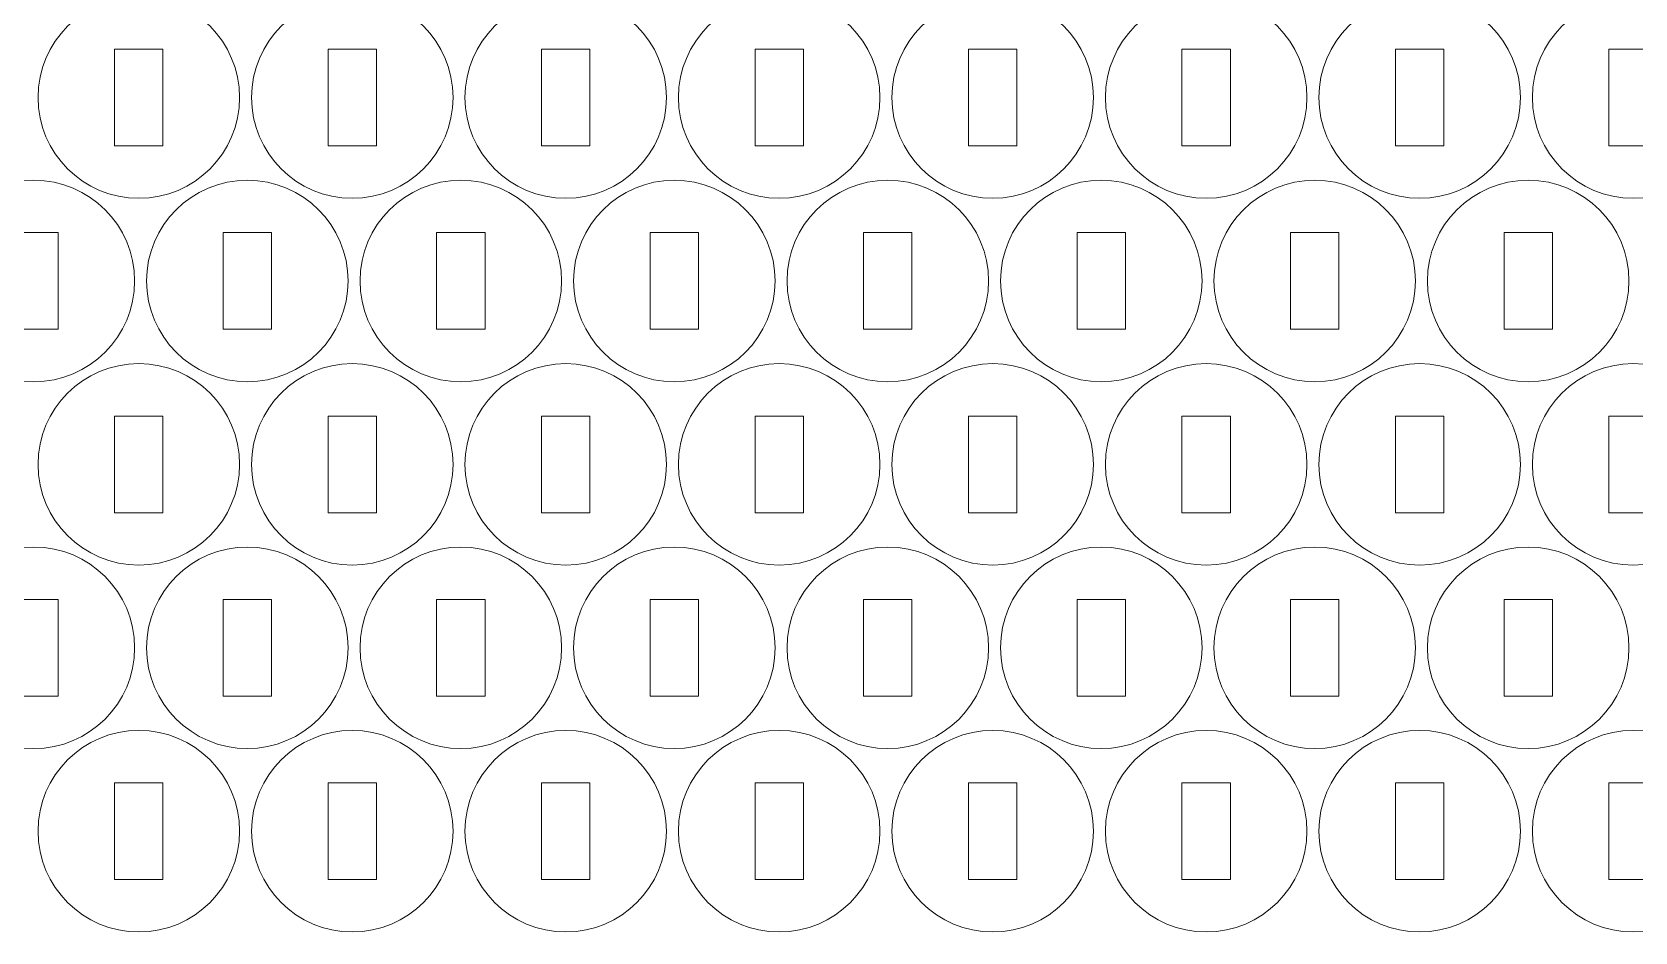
# Model space of a CAD drawing. Header units: millimetres. Extents: x -263 to 263, y -151 to 151.
# Drawn here: x 3 to 102.4, y -151.2 to -95.4 of the extents above; entities that cross this region are included whole.
import ezdxf

# ---------------------------------------------------------------- set-up
doc = ezdxf.new("R2010")
doc.units = ezdxf.units.MM
doc.header["$MEASUREMENT"] = 0
doc.layers.add('Camada 1', color=7, linetype='Continuous')

msp = doc.modelspace()

# ---------------------------------------------------------------- linework, layer by layer
at = {"layer": 'Camada 1', "lineweight": 20}
for points in [[(9.6254, -93.1691), (13.0771, -93.1691), (15.8754, -95.9674), (15.8754, -99.4191), (15.8754, -99.4191), (15.8754, -102.8708), (13.0771, -105.6691), (9.6254, -105.6691), (9.6254, -105.6691), (6.1737, -105.6691), (3.3754, -102.8708), (3.3754, -99.4191), (3.3754, -99.4191), (3.3754, -95.9674), (6.1737, -93.1691), (9.6254, -93.1691)], [(22.8676, -93.1691), (26.3193, -93.1691), (29.1176, -95.9674), (29.1176, -99.4191), (29.1176, -99.4191), (29.1176, -102.8708), (26.3193, -105.6691), (22.8676, -105.6691), (22.8676, -105.6691), (19.4159, -105.6691), (16.6176, -102.8708), (16.6176, -99.4191), (16.6176, -99.4191), (16.6176, -95.9674), (19.4159, -93.1691), (22.8676, -93.1691)], [(36.1098, -93.1691), (39.5615, -93.1691), (42.3598, -95.9674), (42.3598, -99.4191), (42.3598, -99.4191), (42.3598, -102.8708), (39.5615, -105.6691), (36.1098, -105.6691), (36.1098, -105.6691), (32.6581, -105.6691), (29.8598, -102.8708), (29.8598, -99.4191), (29.8598, -99.4191), (29.8598, -95.9674), (32.6581, -93.1691), (36.1098, -93.1691)], [(49.352, -93.1691), (52.8037, -93.1691), (55.602, -95.9674), (55.602, -99.4191), (55.602, -99.4191), (55.602, -102.8708), (52.8037, -105.6691), (49.352, -105.6691), (49.352, -105.6691), (45.9003, -105.6691), (43.102, -102.8708), (43.102, -99.4191), (43.102, -99.4191), (43.102, -95.9674), (45.9003, -93.1691), (49.352, -93.1691)], [(62.5942, -93.1691), (66.0459, -93.1691), (68.8442, -95.9674), (68.8442, -99.4191), (68.8442, -99.4191), (68.8442, -102.8708), (66.0459, -105.6691), (62.5942, -105.6691), (62.5942, -105.6691), (59.1425, -105.6691), (56.3442, -102.8708), (56.3442, -99.4191), (56.3442, -99.4191), (56.3442, -95.9674), (59.1425, -93.1691), (62.5942, -93.1691)], [(75.8364, -93.1691), (79.2881, -93.1691), (82.0864, -95.9674), (82.0864, -99.4191), (82.0864, -99.4191), (82.0864, -102.8708), (79.2881, -105.6691), (75.8364, -105.6691), (75.8364, -105.6691), (72.3847, -105.6691), (69.5864, -102.8708), (69.5864, -99.4191), (69.5864, -99.4191), (69.5864, -95.9674), (72.3847, -93.1691), (75.8364, -93.1691)], [(89.0786, -93.1691), (92.5303, -93.1691), (95.3286, -95.9674), (95.3286, -99.4191), (95.3286, -99.4191), (95.3286, -102.8708), (92.5303, -105.6691), (89.0786, -105.6691), (89.0786, -105.6691), (85.6269, -105.6691), (82.8286, -102.8708), (82.8286, -99.4191), (82.8286, -99.4191), (82.8286, -95.9674), (85.6269, -93.1691), (89.0786, -93.1691)], [(102.3208, -93.1691), (105.7725, -93.1691), (108.5708, -95.9674), (108.5708, -99.4191), (108.5708, -99.4191), (108.5708, -102.8708), (105.7725, -105.6691), (102.3208, -105.6691), (102.3208, -105.6691), (98.8691, -105.6691), (96.0708, -102.8708), (96.0708, -99.4191), (96.0708, -99.4191), (96.0708, -95.9674), (98.8691, -93.1691), (102.3208, -93.1691)], [(8.1254, -96.4191), (8.1254, -96.4191), (11.1254, -96.4191), (11.1254, -96.4191), (11.1254, -96.4191), (11.1254, -96.4191), (11.1254, -102.4191), (11.1254, -102.4191), (11.1254, -102.4191), (11.1254, -102.4191), (8.1254, -102.4191), (8.1254, -102.4191), (8.1254, -102.4191), (8.1254, -102.4191), (8.1254, -96.4191), (8.1254, -96.4191)], [(21.3676, -96.4191), (21.3676, -96.4191), (24.3676, -96.4191), (24.3676, -96.4191), (24.3676, -96.4191), (24.3676, -96.4191), (24.3676, -102.4191), (24.3676, -102.4191), (24.3676, -102.4191), (24.3676, -102.4191), (21.3676, -102.4191), (21.3676, -102.4191), (21.3676, -102.4191), (21.3676, -102.4191), (21.3676, -96.4191), (21.3676, -96.4191)], [(34.6098, -96.4191), (34.6098, -96.4191), (37.6098, -96.4191), (37.6098, -96.4191), (37.6098, -96.4191), (37.6098, -96.4191), (37.6098, -102.4191), (37.6098, -102.4191), (37.6098, -102.4191), (37.6098, -102.4191), (34.6098, -102.4191), (34.6098, -102.4191), (34.6098, -102.4191), (34.6098, -102.4191), (34.6098, -96.4191), (34.6098, -96.4191)], [(47.852, -96.4191), (47.852, -96.4191), (50.852, -96.4191), (50.852, -96.4191), (50.852, -96.4191), (50.852, -96.4191), (50.852, -102.4191), (50.852, -102.4191), (50.852, -102.4191), (50.852, -102.4191), (47.852, -102.4191), (47.852, -102.4191), (47.852, -102.4191), (47.852, -102.4191), (47.852, -96.4191), (47.852, -96.4191)], [(61.0942, -96.4191), (61.0942, -96.4191), (64.0942, -96.4191), (64.0942, -96.4191), (64.0942, -96.4191), (64.0942, -96.4191), (64.0942, -102.4191), (64.0942, -102.4191), (64.0942, -102.4191), (64.0942, -102.4191), (61.0942, -102.4191), (61.0942, -102.4191), (61.0942, -102.4191), (61.0942, -102.4191), (61.0942, -96.4191), (61.0942, -96.4191)], [(74.3364, -96.4191), (74.3364, -96.4191), (77.3364, -96.4191), (77.3364, -96.4191), (77.3364, -96.4191), (77.3364, -96.4191), (77.3364, -102.4191), (77.3364, -102.4191), (77.3364, -102.4191), (77.3364, -102.4191), (74.3364, -102.4191), (74.3364, -102.4191), (74.3364, -102.4191), (74.3364, -102.4191), (74.3364, -96.4191), (74.3364, -96.4191)], [(87.5786, -96.4191), (87.5786, -96.4191), (90.5786, -96.4191), (90.5786, -96.4191), (90.5786, -96.4191), (90.5786, -96.4191), (90.5786, -102.4191), (90.5786, -102.4191), (90.5786, -102.4191), (90.5786, -102.4191), (87.5786, -102.4191), (87.5786, -102.4191), (87.5786, -102.4191), (87.5786, -102.4191), (87.5786, -96.4191), (87.5786, -96.4191)], [(100.8208, -96.4191), (100.8208, -96.4191), (103.8208, -96.4191), (103.8208, -96.4191), (103.8208, -96.4191), (103.8208, -96.4191), (103.8208, -102.4191), (103.8208, -102.4191), (103.8208, -102.4191), (103.8208, -102.4191), (100.8208, -102.4191), (100.8208, -102.4191), (100.8208, -102.4191), (100.8208, -102.4191), (100.8208, -96.4191), (100.8208, -96.4191)], [(3.1166, -104.5462), (6.5683, -104.5462), (9.3666, -107.3445), (9.3666, -110.7962), (9.3666, -110.7962), (9.3666, -114.2479), (6.5683, -117.0462), (3.1166, -117.0462), (3.1166, -117.0462), (-0.3351, -117.0462), (-3.1334, -114.2479), (-3.1334, -110.7962), (-3.1334, -110.7962), (-3.1334, -107.3445), (-0.3351, -104.5462), (3.1166, -104.5462)], [(16.3588, -104.5462), (19.8105, -104.5462), (22.6088, -107.3445), (22.6088, -110.7962), (22.6088, -110.7962), (22.6088, -114.2479), (19.8105, -117.0462), (16.3588, -117.0462), (16.3588, -117.0462), (12.9071, -117.0462), (10.1088, -114.2479), (10.1088, -110.7962), (10.1088, -110.7962), (10.1088, -107.3445), (12.9071, -104.5462), (16.3588, -104.5462)], [(29.601, -104.5462), (33.0527, -104.5462), (35.851, -107.3445), (35.851, -110.7962), (35.851, -110.7962), (35.851, -114.2479), (33.0527, -117.0462), (29.601, -117.0462), (29.601, -117.0462), (26.1493, -117.0462), (23.351, -114.2479), (23.351, -110.7962), (23.351, -110.7962), (23.351, -107.3445), (26.1493, -104.5462), (29.601, -104.5462)], [(42.8432, -104.5462), (46.2949, -104.5462), (49.0932, -107.3445), (49.0932, -110.7962), (49.0932, -110.7962), (49.0932, -114.2479), (46.2949, -117.0462), (42.8432, -117.0462), (42.8432, -117.0462), (39.3915, -117.0462), (36.5932, -114.2479), (36.5932, -110.7962), (36.5932, -110.7962), (36.5932, -107.3445), (39.3915, -104.5462), (42.8432, -104.5462)], [(56.0854, -104.5462), (59.5371, -104.5462), (62.3354, -107.3445), (62.3354, -110.7962), (62.3354, -110.7962), (62.3354, -114.2479), (59.5371, -117.0462), (56.0854, -117.0462), (56.0854, -117.0462), (52.6337, -117.0462), (49.8354, -114.2479), (49.8354, -110.7962), (49.8354, -110.7962), (49.8354, -107.3445), (52.6337, -104.5462), (56.0854, -104.5462)], [(69.3276, -104.5462), (72.7793, -104.5462), (75.5776, -107.3445), (75.5776, -110.7962), (75.5776, -110.7962), (75.5776, -114.2479), (72.7793, -117.0462), (69.3276, -117.0462), (69.3276, -117.0462), (65.8759, -117.0462), (63.0776, -114.2479), (63.0776, -110.7962), (63.0776, -110.7962), (63.0776, -107.3445), (65.8759, -104.5462), (69.3276, -104.5462)], [(82.5698, -104.5462), (86.0215, -104.5462), (88.8198, -107.3445), (88.8198, -110.7962), (88.8198, -110.7962), (88.8198, -114.2479), (86.0215, -117.0462), (82.5698, -117.0462), (82.5698, -117.0462), (79.1181, -117.0462), (76.3198, -114.2479), (76.3198, -110.7962), (76.3198, -110.7962), (76.3198, -107.3445), (79.1181, -104.5462), (82.5698, -104.5462)], [(95.812, -104.5462), (99.2637, -104.5462), (102.062, -107.3445), (102.062, -110.7962), (102.062, -110.7962), (102.062, -114.2479), (99.2637, -117.0462), (95.812, -117.0462), (95.812, -117.0462), (92.3603, -117.0462), (89.562, -114.2479), (89.562, -110.7962), (89.562, -110.7962), (89.562, -107.3445), (92.3603, -104.5462), (95.812, -104.5462)], [(1.6166, -107.7962), (1.6166, -107.7962), (4.6166, -107.7962), (4.6166, -107.7962), (4.6166, -107.7962), (4.6166, -107.7962), (4.6166, -113.7962), (4.6166, -113.7962), (4.6166, -113.7962), (4.6166, -113.7962), (1.6166, -113.7962), (1.6166, -113.7962), (1.6166, -113.7962), (1.6166, -113.7962), (1.6166, -107.7962), (1.6166, -107.7962)], [(14.8588, -107.7962), (14.8588, -107.7962), (17.8588, -107.7962), (17.8588, -107.7962), (17.8588, -107.7962), (17.8588, -107.7962), (17.8588, -113.7962), (17.8588, -113.7962), (17.8588, -113.7962), (17.8588, -113.7962), (14.8588, -113.7962), (14.8588, -113.7962), (14.8588, -113.7962), (14.8588, -113.7962), (14.8588, -107.7962), (14.8588, -107.7962)], [(28.101, -107.7962), (28.101, -107.7962), (31.101, -107.7962), (31.101, -107.7962), (31.101, -107.7962), (31.101, -107.7962), (31.101, -113.7962), (31.101, -113.7962), (31.101, -113.7962), (31.101, -113.7962), (28.101, -113.7962), (28.101, -113.7962), (28.101, -113.7962), (28.101, -113.7962), (28.101, -107.7962), (28.101, -107.7962)], [(41.3432, -107.7962), (41.3432, -107.7962), (44.3432, -107.7962), (44.3432, -107.7962), (44.3432, -107.7962), (44.3432, -107.7962), (44.3432, -113.7962), (44.3432, -113.7962), (44.3432, -113.7962), (44.3432, -113.7962), (41.3432, -113.7962), (41.3432, -113.7962), (41.3432, -113.7962), (41.3432, -113.7962), (41.3432, -107.7962), (41.3432, -107.7962)], [(54.5854, -107.7962), (54.5854, -107.7962), (57.5854, -107.7962), (57.5854, -107.7962), (57.5854, -107.7962), (57.5854, -107.7962), (57.5854, -113.7962), (57.5854, -113.7962), (57.5854, -113.7962), (57.5854, -113.7962), (54.5854, -113.7962), (54.5854, -113.7962), (54.5854, -113.7962), (54.5854, -113.7962), (54.5854, -107.7962), (54.5854, -107.7962)], [(67.8276, -107.7962), (67.8276, -107.7962), (70.8276, -107.7962), (70.8276, -107.7962), (70.8276, -107.7962), (70.8276, -107.7962), (70.8276, -113.7962), (70.8276, -113.7962), (70.8276, -113.7962), (70.8276, -113.7962), (67.8276, -113.7962), (67.8276, -113.7962), (67.8276, -113.7962), (67.8276, -113.7962), (67.8276, -107.7962), (67.8276, -107.7962)], [(81.0698, -107.7962), (81.0698, -107.7962), (84.0698, -107.7962), (84.0698, -107.7962), (84.0698, -107.7962), (84.0698, -107.7962), (84.0698, -113.7962), (84.0698, -113.7962), (84.0698, -113.7962), (84.0698, -113.7962), (81.0698, -113.7962), (81.0698, -113.7962), (81.0698, -113.7962), (81.0698, -113.7962), (81.0698, -107.7962), (81.0698, -107.7962)], [(94.312, -107.7962), (94.312, -107.7962), (97.312, -107.7962), (97.312, -107.7962), (97.312, -107.7962), (97.312, -107.7962), (97.312, -113.7962), (97.312, -113.7962), (97.312, -113.7962), (97.312, -113.7962), (94.312, -113.7962), (94.312, -113.7962), (94.312, -113.7962), (94.312, -113.7962), (94.312, -107.7962), (94.312, -107.7962)], [(9.6254, -115.9233), (13.0771, -115.9233), (15.8754, -118.7216), (15.8754, -122.1733), (15.8754, -122.1733), (15.8754, -125.625), (13.0771, -128.4233), (9.6254, -128.4233), (9.6254, -128.4233), (6.1737, -128.4233), (3.3754, -125.625), (3.3754, -122.1733), (3.3754, -122.1733), (3.3754, -118.7216), (6.1737, -115.9233), (9.6254, -115.9233)], [(22.8676, -115.9233), (26.3193, -115.9233), (29.1176, -118.7216), (29.1176, -122.1733), (29.1176, -122.1733), (29.1176, -125.625), (26.3193, -128.4233), (22.8676, -128.4233), (22.8676, -128.4233), (19.4159, -128.4233), (16.6176, -125.625), (16.6176, -122.1733), (16.6176, -122.1733), (16.6176, -118.7216), (19.4159, -115.9233), (22.8676, -115.9233)], [(36.1098, -115.9233), (39.5615, -115.9233), (42.3598, -118.7216), (42.3598, -122.1733), (42.3598, -122.1733), (42.3598, -125.625), (39.5615, -128.4233), (36.1098, -128.4233), (36.1098, -128.4233), (32.6581, -128.4233), (29.8598, -125.625), (29.8598, -122.1733), (29.8598, -122.1733), (29.8598, -118.7216), (32.6581, -115.9233), (36.1098, -115.9233)], [(49.352, -115.9233), (52.8037, -115.9233), (55.602, -118.7216), (55.602, -122.1733), (55.602, -122.1733), (55.602, -125.625), (52.8037, -128.4233), (49.352, -128.4233), (49.352, -128.4233), (45.9003, -128.4233), (43.102, -125.625), (43.102, -122.1733), (43.102, -122.1733), (43.102, -118.7216), (45.9003, -115.9233), (49.352, -115.9233)], [(62.5942, -115.9233), (66.0459, -115.9233), (68.8442, -118.7216), (68.8442, -122.1733), (68.8442, -122.1733), (68.8442, -125.625), (66.0459, -128.4233), (62.5942, -128.4233), (62.5942, -128.4233), (59.1425, -128.4233), (56.3442, -125.625), (56.3442, -122.1733), (56.3442, -122.1733), (56.3442, -118.7216), (59.1425, -115.9233), (62.5942, -115.9233)], [(75.8364, -115.9233), (79.2881, -115.9233), (82.0864, -118.7216), (82.0864, -122.1733), (82.0864, -122.1733), (82.0864, -125.625), (79.2881, -128.4233), (75.8364, -128.4233), (75.8364, -128.4233), (72.3847, -128.4233), (69.5864, -125.625), (69.5864, -122.1733), (69.5864, -122.1733), (69.5864, -118.7216), (72.3847, -115.9233), (75.8364, -115.9233)], [(89.0786, -115.9233), (92.5303, -115.9233), (95.3286, -118.7216), (95.3286, -122.1733), (95.3286, -122.1733), (95.3286, -125.625), (92.5303, -128.4233), (89.0786, -128.4233), (89.0786, -128.4233), (85.6269, -128.4233), (82.8286, -125.625), (82.8286, -122.1733), (82.8286, -122.1733), (82.8286, -118.7216), (85.6269, -115.9233), (89.0786, -115.9233)], [(102.3208, -115.9233), (105.7725, -115.9233), (108.5708, -118.7216), (108.5708, -122.1733), (108.5708, -122.1733), (108.5708, -125.625), (105.7725, -128.4233), (102.3208, -128.4233), (102.3208, -128.4233), (98.8691, -128.4233), (96.0708, -125.625), (96.0708, -122.1733), (96.0708, -122.1733), (96.0708, -118.7216), (98.8691, -115.9233), (102.3208, -115.9233)], [(8.1254, -119.1733), (8.1254, -119.1733), (11.1254, -119.1733), (11.1254, -119.1733), (11.1254, -119.1733), (11.1254, -119.1733), (11.1254, -125.1733), (11.1254, -125.1733), (11.1254, -125.1733), (11.1254, -125.1733), (8.1254, -125.1733), (8.1254, -125.1733), (8.1254, -125.1733), (8.1254, -125.1733), (8.1254, -119.1733), (8.1254, -119.1733)], [(21.3676, -119.1733), (21.3676, -119.1733), (24.3676, -119.1733), (24.3676, -119.1733), (24.3676, -119.1733), (24.3676, -119.1733), (24.3676, -125.1733), (24.3676, -125.1733), (24.3676, -125.1733), (24.3676, -125.1733), (21.3676, -125.1733), (21.3676, -125.1733), (21.3676, -125.1733), (21.3676, -125.1733), (21.3676, -119.1733), (21.3676, -119.1733)], [(34.6098, -119.1733), (34.6098, -119.1733), (37.6098, -119.1733), (37.6098, -119.1733), (37.6098, -119.1733), (37.6098, -119.1733), (37.6098, -125.1733), (37.6098, -125.1733), (37.6098, -125.1733), (37.6098, -125.1733), (34.6098, -125.1733), (34.6098, -125.1733), (34.6098, -125.1733), (34.6098, -125.1733), (34.6098, -119.1733), (34.6098, -119.1733)], [(47.852, -119.1733), (47.852, -119.1733), (50.852, -119.1733), (50.852, -119.1733), (50.852, -119.1733), (50.852, -119.1733), (50.852, -125.1733), (50.852, -125.1733), (50.852, -125.1733), (50.852, -125.1733), (47.852, -125.1733), (47.852, -125.1733), (47.852, -125.1733), (47.852, -125.1733), (47.852, -119.1733), (47.852, -119.1733)], [(61.0942, -119.1733), (61.0942, -119.1733), (64.0942, -119.1733), (64.0942, -119.1733), (64.0942, -119.1733), (64.0942, -119.1733), (64.0942, -125.1733), (64.0942, -125.1733), (64.0942, -125.1733), (64.0942, -125.1733), (61.0942, -125.1733), (61.0942, -125.1733), (61.0942, -125.1733), (61.0942, -125.1733), (61.0942, -119.1733), (61.0942, -119.1733)], [(74.3364, -119.1733), (74.3364, -119.1733), (77.3364, -119.1733), (77.3364, -119.1733), (77.3364, -119.1733), (77.3364, -119.1733), (77.3364, -125.1733), (77.3364, -125.1733), (77.3364, -125.1733), (77.3364, -125.1733), (74.3364, -125.1733), (74.3364, -125.1733), (74.3364, -125.1733), (74.3364, -125.1733), (74.3364, -119.1733), (74.3364, -119.1733)], [(87.5786, -119.1733), (87.5786, -119.1733), (90.5786, -119.1733), (90.5786, -119.1733), (90.5786, -119.1733), (90.5786, -119.1733), (90.5786, -125.1733), (90.5786, -125.1733), (90.5786, -125.1733), (90.5786, -125.1733), (87.5786, -125.1733), (87.5786, -125.1733), (87.5786, -125.1733), (87.5786, -125.1733), (87.5786, -119.1733), (87.5786, -119.1733)], [(100.8208, -119.1733), (100.8208, -119.1733), (103.8208, -119.1733), (103.8208, -119.1733), (103.8208, -119.1733), (103.8208, -119.1733), (103.8208, -125.1733), (103.8208, -125.1733), (103.8208, -125.1733), (103.8208, -125.1733), (100.8208, -125.1733), (100.8208, -125.1733), (100.8208, -125.1733), (100.8208, -125.1733), (100.8208, -119.1733), (100.8208, -119.1733)], [(3.1166, -127.3004), (6.5683, -127.3004), (9.3666, -130.0987), (9.3666, -133.5504), (9.3666, -133.5504), (9.3666, -137.0021), (6.5683, -139.8004), (3.1166, -139.8004), (3.1166, -139.8004), (-0.3351, -139.8004), (-3.1334, -137.0021), (-3.1334, -133.5504), (-3.1334, -133.5504), (-3.1334, -130.0987), (-0.3351, -127.3004), (3.1166, -127.3004)], [(16.3588, -127.3004), (19.8105, -127.3004), (22.6088, -130.0987), (22.6088, -133.5504), (22.6088, -133.5504), (22.6088, -137.0021), (19.8105, -139.8004), (16.3588, -139.8004), (16.3588, -139.8004), (12.9071, -139.8004), (10.1088, -137.0021), (10.1088, -133.5504), (10.1088, -133.5504), (10.1088, -130.0987), (12.9071, -127.3004), (16.3588, -127.3004)], [(29.601, -127.3004), (33.0527, -127.3004), (35.851, -130.0987), (35.851, -133.5504), (35.851, -133.5504), (35.851, -137.0021), (33.0527, -139.8004), (29.601, -139.8004), (29.601, -139.8004), (26.1493, -139.8004), (23.351, -137.0021), (23.351, -133.5504), (23.351, -133.5504), (23.351, -130.0987), (26.1493, -127.3004), (29.601, -127.3004)], [(42.8432, -127.3004), (46.2949, -127.3004), (49.0932, -130.0987), (49.0932, -133.5504), (49.0932, -133.5504), (49.0932, -137.0021), (46.2949, -139.8004), (42.8432, -139.8004), (42.8432, -139.8004), (39.3915, -139.8004), (36.5932, -137.0021), (36.5932, -133.5504), (36.5932, -133.5504), (36.5932, -130.0987), (39.3915, -127.3004), (42.8432, -127.3004)], [(56.0854, -127.3004), (59.5371, -127.3004), (62.3354, -130.0987), (62.3354, -133.5504), (62.3354, -133.5504), (62.3354, -137.0021), (59.5371, -139.8004), (56.0854, -139.8004), (56.0854, -139.8004), (52.6337, -139.8004), (49.8354, -137.0021), (49.8354, -133.5504), (49.8354, -133.5504), (49.8354, -130.0987), (52.6337, -127.3004), (56.0854, -127.3004)], [(69.3276, -127.3004), (72.7793, -127.3004), (75.5776, -130.0987), (75.5776, -133.5504), (75.5776, -133.5504), (75.5776, -137.0021), (72.7793, -139.8004), (69.3276, -139.8004), (69.3276, -139.8004), (65.8759, -139.8004), (63.0776, -137.0021), (63.0776, -133.5504), (63.0776, -133.5504), (63.0776, -130.0987), (65.8759, -127.3004), (69.3276, -127.3004)], [(82.5698, -127.3004), (86.0215, -127.3004), (88.8198, -130.0987), (88.8198, -133.5504), (88.8198, -133.5504), (88.8198, -137.0021), (86.0215, -139.8004), (82.5698, -139.8004), (82.5698, -139.8004), (79.1181, -139.8004), (76.3198, -137.0021), (76.3198, -133.5504), (76.3198, -133.5504), (76.3198, -130.0987), (79.1181, -127.3004), (82.5698, -127.3004)], [(95.812, -127.3004), (99.2637, -127.3004), (102.062, -130.0987), (102.062, -133.5504), (102.062, -133.5504), (102.062, -137.0021), (99.2637, -139.8004), (95.812, -139.8004), (95.812, -139.8004), (92.3603, -139.8004), (89.562, -137.0021), (89.562, -133.5504), (89.562, -133.5504), (89.562, -130.0987), (92.3603, -127.3004), (95.812, -127.3004)], [(1.6166, -130.5504), (1.6166, -130.5504), (4.6166, -130.5504), (4.6166, -130.5504), (4.6166, -130.5504), (4.6166, -130.5504), (4.6166, -136.5504), (4.6166, -136.5504), (4.6166, -136.5504), (4.6166, -136.5504), (1.6166, -136.5504), (1.6166, -136.5504), (1.6166, -136.5504), (1.6166, -136.5504), (1.6166, -130.5504), (1.6166, -130.5504)], [(14.8588, -130.5504), (14.8588, -130.5504), (17.8588, -130.5504), (17.8588, -130.5504), (17.8588, -130.5504), (17.8588, -130.5504), (17.8588, -136.5504), (17.8588, -136.5504), (17.8588, -136.5504), (17.8588, -136.5504), (14.8588, -136.5504), (14.8588, -136.5504), (14.8588, -136.5504), (14.8588, -136.5504), (14.8588, -130.5504), (14.8588, -130.5504)], [(28.101, -130.5504), (28.101, -130.5504), (31.101, -130.5504), (31.101, -130.5504), (31.101, -130.5504), (31.101, -130.5504), (31.101, -136.5504), (31.101, -136.5504), (31.101, -136.5504), (31.101, -136.5504), (28.101, -136.5504), (28.101, -136.5504), (28.101, -136.5504), (28.101, -136.5504), (28.101, -130.5504), (28.101, -130.5504)], [(41.3432, -130.5504), (41.3432, -130.5504), (44.3432, -130.5504), (44.3432, -130.5504), (44.3432, -130.5504), (44.3432, -130.5504), (44.3432, -136.5504), (44.3432, -136.5504), (44.3432, -136.5504), (44.3432, -136.5504), (41.3432, -136.5504), (41.3432, -136.5504), (41.3432, -136.5504), (41.3432, -136.5504), (41.3432, -130.5504), (41.3432, -130.5504)], [(54.5854, -130.5504), (54.5854, -130.5504), (57.5854, -130.5504), (57.5854, -130.5504), (57.5854, -130.5504), (57.5854, -130.5504), (57.5854, -136.5504), (57.5854, -136.5504), (57.5854, -136.5504), (57.5854, -136.5504), (54.5854, -136.5504), (54.5854, -136.5504), (54.5854, -136.5504), (54.5854, -136.5504), (54.5854, -130.5504), (54.5854, -130.5504)], [(67.8276, -130.5504), (67.8276, -130.5504), (70.8276, -130.5504), (70.8276, -130.5504), (70.8276, -130.5504), (70.8276, -130.5504), (70.8276, -136.5504), (70.8276, -136.5504), (70.8276, -136.5504), (70.8276, -136.5504), (67.8276, -136.5504), (67.8276, -136.5504), (67.8276, -136.5504), (67.8276, -136.5504), (67.8276, -130.5504), (67.8276, -130.5504)], [(81.0698, -130.5504), (81.0698, -130.5504), (84.0698, -130.5504), (84.0698, -130.5504), (84.0698, -130.5504), (84.0698, -130.5504), (84.0698, -136.5504), (84.0698, -136.5504), (84.0698, -136.5504), (84.0698, -136.5504), (81.0698, -136.5504), (81.0698, -136.5504), (81.0698, -136.5504), (81.0698, -136.5504), (81.0698, -130.5504), (81.0698, -130.5504)], [(94.312, -130.5504), (94.312, -130.5504), (97.312, -130.5504), (97.312, -130.5504), (97.312, -130.5504), (97.312, -130.5504), (97.312, -136.5504), (97.312, -136.5504), (97.312, -136.5504), (97.312, -136.5504), (94.312, -136.5504), (94.312, -136.5504), (94.312, -136.5504), (94.312, -136.5504), (94.312, -130.5504), (94.312, -130.5504)], [(9.6254, -138.6775), (13.0771, -138.6775), (15.8754, -141.4758), (15.8754, -144.9275), (15.8754, -144.9275), (15.8754, -148.3792), (13.0771, -151.1775), (9.6254, -151.1775), (9.6254, -151.1775), (6.1737, -151.1775), (3.3754, -148.3792), (3.3754, -144.9275), (3.3754, -144.9275), (3.3754, -141.4758), (6.1737, -138.6775), (9.6254, -138.6775)], [(22.8676, -138.6775), (26.3193, -138.6775), (29.1176, -141.4758), (29.1176, -144.9275), (29.1176, -144.9275), (29.1176, -148.3792), (26.3193, -151.1775), (22.8676, -151.1775), (22.8676, -151.1775), (19.4159, -151.1775), (16.6176, -148.3792), (16.6176, -144.9275), (16.6176, -144.9275), (16.6176, -141.4758), (19.4159, -138.6775), (22.8676, -138.6775)], [(36.1098, -138.6775), (39.5615, -138.6775), (42.3598, -141.4758), (42.3598, -144.9275), (42.3598, -144.9275), (42.3598, -148.3792), (39.5615, -151.1775), (36.1098, -151.1775), (36.1098, -151.1775), (32.6581, -151.1775), (29.8598, -148.3792), (29.8598, -144.9275), (29.8598, -144.9275), (29.8598, -141.4758), (32.6581, -138.6775), (36.1098, -138.6775)], [(49.352, -138.6775), (52.8037, -138.6775), (55.602, -141.4758), (55.602, -144.9275), (55.602, -144.9275), (55.602, -148.3792), (52.8037, -151.1775), (49.352, -151.1775), (49.352, -151.1775), (45.9003, -151.1775), (43.102, -148.3792), (43.102, -144.9275), (43.102, -144.9275), (43.102, -141.4758), (45.9003, -138.6775), (49.352, -138.6775)], [(62.5942, -138.6775), (66.0459, -138.6775), (68.8442, -141.4758), (68.8442, -144.9275), (68.8442, -144.9275), (68.8442, -148.3792), (66.0459, -151.1775), (62.5942, -151.1775), (62.5942, -151.1775), (59.1425, -151.1775), (56.3442, -148.3792), (56.3442, -144.9275), (56.3442, -144.9275), (56.3442, -141.4758), (59.1425, -138.6775), (62.5942, -138.6775)], [(75.8364, -138.6775), (79.2881, -138.6775), (82.0864, -141.4758), (82.0864, -144.9275), (82.0864, -144.9275), (82.0864, -148.3792), (79.2881, -151.1775), (75.8364, -151.1775), (75.8364, -151.1775), (72.3847, -151.1775), (69.5864, -148.3792), (69.5864, -144.9275), (69.5864, -144.9275), (69.5864, -141.4758), (72.3847, -138.6775), (75.8364, -138.6775)], [(89.0786, -138.6775), (92.5303, -138.6775), (95.3286, -141.4758), (95.3286, -144.9275), (95.3286, -144.9275), (95.3286, -148.3792), (92.5303, -151.1775), (89.0786, -151.1775), (89.0786, -151.1775), (85.6269, -151.1775), (82.8286, -148.3792), (82.8286, -144.9275), (82.8286, -144.9275), (82.8286, -141.4758), (85.6269, -138.6775), (89.0786, -138.6775)], [(102.3208, -138.6775), (105.7725, -138.6775), (108.5708, -141.4758), (108.5708, -144.9275), (108.5708, -144.9275), (108.5708, -148.3792), (105.7725, -151.1775), (102.3208, -151.1775), (102.3208, -151.1775), (98.8691, -151.1775), (96.0708, -148.3792), (96.0708, -144.9275), (96.0708, -144.9275), (96.0708, -141.4758), (98.8691, -138.6775), (102.3208, -138.6775)], [(8.1254, -141.9275), (8.1254, -141.9275), (11.1254, -141.9275), (11.1254, -141.9275), (11.1254, -141.9275), (11.1254, -141.9275), (11.1254, -147.9275), (11.1254, -147.9275), (11.1254, -147.9275), (11.1254, -147.9275), (8.1254, -147.9275), (8.1254, -147.9275), (8.1254, -147.9275), (8.1254, -147.9275), (8.1254, -141.9275), (8.1254, -141.9275)], [(21.3676, -141.9275), (21.3676, -141.9275), (24.3676, -141.9275), (24.3676, -141.9275), (24.3676, -141.9275), (24.3676, -141.9275), (24.3676, -147.9275), (24.3676, -147.9275), (24.3676, -147.9275), (24.3676, -147.9275), (21.3676, -147.9275), (21.3676, -147.9275), (21.3676, -147.9275), (21.3676, -147.9275), (21.3676, -141.9275), (21.3676, -141.9275)], [(34.6098, -141.9275), (34.6098, -141.9275), (37.6098, -141.9275), (37.6098, -141.9275), (37.6098, -141.9275), (37.6098, -141.9275), (37.6098, -147.9275), (37.6098, -147.9275), (37.6098, -147.9275), (37.6098, -147.9275), (34.6098, -147.9275), (34.6098, -147.9275), (34.6098, -147.9275), (34.6098, -147.9275), (34.6098, -141.9275), (34.6098, -141.9275)], [(47.852, -141.9275), (47.852, -141.9275), (50.852, -141.9275), (50.852, -141.9275), (50.852, -141.9275), (50.852, -141.9275), (50.852, -147.9275), (50.852, -147.9275), (50.852, -147.9275), (50.852, -147.9275), (47.852, -147.9275), (47.852, -147.9275), (47.852, -147.9275), (47.852, -147.9275), (47.852, -141.9275), (47.852, -141.9275)], [(61.0942, -141.9275), (61.0942, -141.9275), (64.0942, -141.9275), (64.0942, -141.9275), (64.0942, -141.9275), (64.0942, -141.9275), (64.0942, -147.9275), (64.0942, -147.9275), (64.0942, -147.9275), (64.0942, -147.9275), (61.0942, -147.9275), (61.0942, -147.9275), (61.0942, -147.9275), (61.0942, -147.9275), (61.0942, -141.9275), (61.0942, -141.9275)], [(74.3364, -141.9275), (74.3364, -141.9275), (77.3364, -141.9275), (77.3364, -141.9275), (77.3364, -141.9275), (77.3364, -141.9275), (77.3364, -147.9275), (77.3364, -147.9275), (77.3364, -147.9275), (77.3364, -147.9275), (74.3364, -147.9275), (74.3364, -147.9275), (74.3364, -147.9275), (74.3364, -147.9275), (74.3364, -141.9275), (74.3364, -141.9275)], [(87.5786, -141.9275), (87.5786, -141.9275), (90.5786, -141.9275), (90.5786, -141.9275), (90.5786, -141.9275), (90.5786, -141.9275), (90.5786, -147.9275), (90.5786, -147.9275), (90.5786, -147.9275), (90.5786, -147.9275), (87.5786, -147.9275), (87.5786, -147.9275), (87.5786, -147.9275), (87.5786, -147.9275), (87.5786, -141.9275), (87.5786, -141.9275)], [(100.8208, -141.9275), (100.8208, -141.9275), (103.8208, -141.9275), (103.8208, -141.9275), (103.8208, -141.9275), (103.8208, -141.9275), (103.8208, -147.9275), (103.8208, -147.9275), (103.8208, -147.9275), (103.8208, -147.9275), (100.8208, -147.9275), (100.8208, -147.9275), (100.8208, -147.9275), (100.8208, -147.9275), (100.8208, -141.9275), (100.8208, -141.9275)]]:
    msp.add_open_spline(points, degree=3, knots=[0, 0, 0, 0, 0.2, 0.2, 0.2, 0.2, 0.4, 0.4, 0.4, 0.4, 0.6, 0.6, 0.6, 0.6, 1, 1, 1, 1], dxfattribs=at)

doc.saveas('drawing.dxf')
